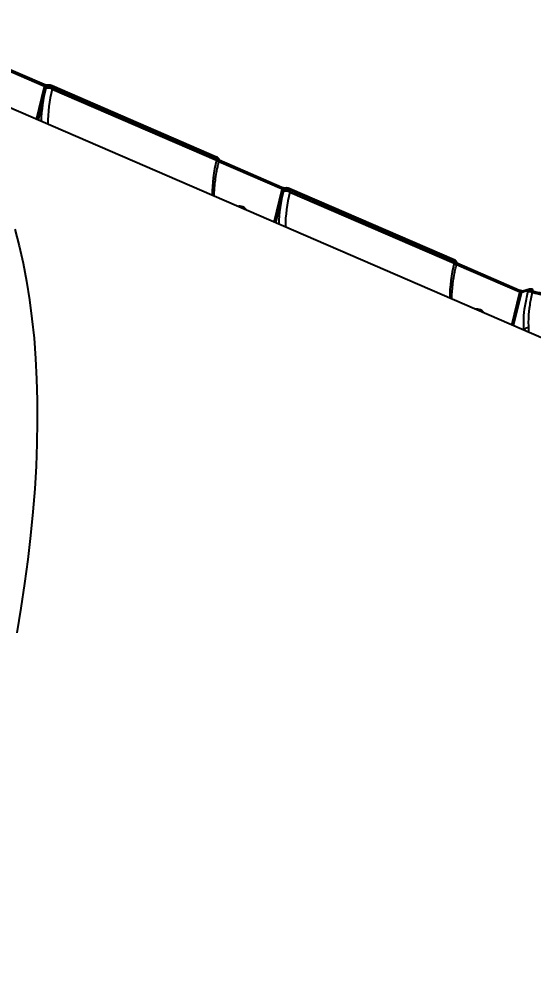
# Model space of a CAD drawing. Header units: millimetres. Extents: x -4153 to 4002, y -5023 to 3197.
# Drawn here: x -508.7 to -294.5, y -1706.7 to -1311 of the extents above; entities that cross this region are included whole.
import ezdxf

# ---------------------------------------------------------------- set-up
doc = ezdxf.new("R2010")
doc.units = ezdxf.units.MM
for name, color, linetype in [('DIKOM_ОБЪЕКТ', 7, 'Continuous'), ('DIKOM_РАЗМЕР_ЗОНА', 7, 'Continuous'), ('DIKOM_РАЗМЕР_ОБЪЕКТА', 7, 'Continuous')]:
    doc.layers.add(name, color=color, linetype=linetype)
doc.styles.add('style1', font='arialbd.ttf', dxfattribs={"width": 0.8})
doc.dimstyles.new('1-50', dxfattribs={"dimtxt": 300, "dimasz": 200, "dimexe": 100, "dimexo": 0, "dimgap": 100, "dimtad": 1, "dimtxsty": 'style1', "dimcen": 200, "dimclrd": 7, "dimclre": 7, "dimclrt": 7, "dimadec": 1, "dimazin": 2, "dimtfac": 1, "dimtmove": 0, "dimatfit": 2, "dimfxl": 0, "dimlwd": 25, "dimlwe": 18, "dimarcsym": 0})

# ---------------------------------------------------------------- blocks, each defined once
blk = doc.blocks.new('*D9')
at = {"layer": 'Defpoints', "color": 0, "transparency": 16777216}
for p in [(2370.19, 1747.32), (-2106.31, -2974.61), (1195.51, -2974.61)]:
    blk.add_point(p, dxfattribs=at)
at = {"layer": 'DIKOM_РАЗМЕР_ОБЪЕКТА', "color": 7, "lineweight": 18, "transparency": 16777216}
for p, q in [((2370.19, 1747.32), (-2206.31, 1747.32)), ((1195.51, -2974.61), (-2206.31, -2974.61))]:
    blk.add_line(p, q, dxfattribs=at)
at = {"layer": 'DIKOM_РАЗМЕР_ОБЪЕКТА', "color": 7, "lineweight": 25, "transparency": 16777216}
blk.add_line((-2106.31, 1547.32), (-2106.31, -2774.61), dxfattribs=at)
at = {"layer": 'DIKOM_РАЗМЕР_ОБЪЕКТА', "color": 7, "transparency": 16777216}
for points in [[(-2139.64, 1547.32), (-2072.98, 1547.32), (-2106.31, 1747.32)], [(-2139.64, -2774.61), (-2072.98, -2774.61), (-2106.31, -2974.61)]]:
    blk.add_solid(points, dxfattribs=at)
at = {"layer": 'DIKOM_РАЗМЕР_ОБЪЕКТА', "color": 7, "transparency": 16777216, "insert": (-2359.48, -612.26), "char_height": 300, "attachment_point": 5, "rotation": 90, "style": 'style1'}
blk.add_mtext('{\\fArial|b0|i0|c204|p34;4700}', dxfattribs=at)
blk = doc.blocks.new('*D10')
at = {"layer": 'Defpoints', "color": 0, "transparency": 16777216}
for p in [(4001.69, -909.96), (-3216.31, -1859.46), (4001.69, -4923)]:
    blk.add_point(p, dxfattribs=at)
at = {"layer": 'DIKOM_РАЗМЕР_ЗОНА', "color": 7, "lineweight": 18, "transparency": 16777216}
for p, q in [((4001.69, -909.96), (4001.69, -5023)), ((-3216.31, -1859.46), (-3216.31, -5023))]:
    blk.add_line(p, q, dxfattribs=at)
at = {"layer": 'DIKOM_РАЗМЕР_ЗОНА', "color": 7, "lineweight": 25, "transparency": 16777216}
blk.add_line((-3016.31, -4923), (3801.69, -4923), dxfattribs=at)
at = {"layer": 'DIKOM_РАЗМЕР_ЗОНА', "color": 7, "transparency": 16777216}
for points in [[(-3016.31, -4889.67), (-3016.31, -4956.33), (-3216.31, -4923)], [(3801.69, -4889.67), (3801.69, -4956.33), (4001.69, -4923)]]:
    blk.add_solid(points, dxfattribs=at)
at = {"layer": 'DIKOM_РАЗМЕР_ЗОНА', "color": 7, "transparency": 16777216, "insert": (392.69, -4669.83), "char_height": 300, "attachment_point": 5, "style": 'style1'}
blk.add_mtext('{\\fArial|b0|i0|c204|p34;7200}', dxfattribs=at)
blk = doc.blocks.new('*D11')
at = {"layer": 'Defpoints', "color": 0, "transparency": 16777216}
for p in [(2631.36, 3197.31), (-3702.81, -4429.79), (2071.05, -4429.79)]:
    blk.add_point(p, dxfattribs=at)
at = {"layer": 'DIKOM_РАЗМЕР_ЗОНА', "color": 7, "lineweight": 18, "transparency": 16777216}
for p, q in [((2631.36, 3197.31), (-3802.81, 3197.31)), ((2071.05, -4429.79), (-3802.81, -4429.79))]:
    blk.add_line(p, q, dxfattribs=at)
at = {"layer": 'DIKOM_РАЗМЕР_ЗОНА', "color": 7, "lineweight": 25, "transparency": 16777216}
blk.add_line((-3702.81, 2997.31), (-3702.81, -4229.79), dxfattribs=at)
at = {"layer": 'DIKOM_РАЗМЕР_ЗОНА', "color": 7, "transparency": 16777216}
for points in [[(-3736.14, 2997.31), (-3669.48, 2997.31), (-3702.81, 3197.31)], [(-3736.14, -4229.79), (-3669.48, -4229.79), (-3702.81, -4429.79)]]:
    blk.add_solid(points, dxfattribs=at)
at = {"layer": 'DIKOM_РАЗМЕР_ЗОНА', "color": 7, "transparency": 16777216, "insert": (-3955.98, -616.24), "char_height": 300, "attachment_point": 5, "rotation": 90, "style": 'style1'}
blk.add_mtext('{\\fArial|b0|i0|c204|p34;7600}', dxfattribs=at)
blk = doc.blocks.new('*D12')
at = {"layer": 'Defpoints', "color": 0, "transparency": 16777216}
for p in [(-1688.31, 690.56), (2486.69, 690.56), (-1688.31, -3442.2)]:
    blk.add_point(p, dxfattribs=at)
at = {"layer": 'DIKOM_РАЗМЕР_ОБЪЕКТА', "color": 7, "lineweight": 18, "transparency": 16777216}
for p, q in [((-1688.31, 690.56), (-1688.31, -3542.2)), ((2486.69, 690.56), (2486.69, -3542.2))]:
    blk.add_line(p, q, dxfattribs=at)
at = {"layer": 'DIKOM_РАЗМЕР_ОБЪЕКТА', "color": 7, "lineweight": 25, "transparency": 16777216}
blk.add_line((2286.69, -3442.2), (-1488.31, -3442.2), dxfattribs=at)
at = {"layer": 'DIKOM_РАЗМЕР_ОБЪЕКТА', "color": 7, "transparency": 16777216}
for points in [[(-1488.31, -3408.87), (-1488.31, -3475.54), (-1688.31, -3442.2)], [(2286.69, -3408.87), (2286.69, -3475.54), (2486.69, -3442.2)]]:
    blk.add_solid(points, dxfattribs=at)
at = {"layer": 'DIKOM_РАЗМЕР_ОБЪЕКТА', "color": 7, "transparency": 16777216, "insert": (399.19, -3189.03), "char_height": 300, "attachment_point": 5, "style": 'style1'}
blk.add_mtext('{\\fArial|b0|i0|c204|p34;4175}', dxfattribs=at)

msp = doc.modelspace()

# ---------------------------------------------------------------- linework, layer by layer
at = {"layer": 'DIKOM_ОБЪЕКТ', "color": 7, "linetype": 'Continuous'}
for p, q in [((-498.05, -1339.144), (-524.446, -1327.712)), ((-498.17, -1338.397), (-524.329, -1327.068)), ((-259.532, -1457.644), (-528.424, -1341.192)), ((-501.42, -1352.887), (-498.05, -1339.144)), ((-497.548, -1339.93), (-500.792, -1353.159)), ((-497.39, -1339.288), (-497.548, -1339.93)), ((-494.713, -1339.698), (-494.862, -1340.304)), ((-494.862, -1340.304), (-426.361, -1369.97)), ((-426.333, -1368.617), (-494.833, -1338.951)), ((-426.213, -1369.364), (-494.713, -1339.698)), ((-426.361, -1369.97), (-426.213, -1369.364)), ((-425.454, -1370.787), (-425.301, -1370.162)), ((-399.013, -1382.035), (-425.409, -1370.603)), ((-399.133, -1381.288), (-425.292, -1369.959)), ((-402.384, -1395.778), (-399.013, -1382.035)), ((-398.511, -1382.821), (-401.756, -1396.05)), ((-398.354, -1382.179), (-398.511, -1382.821)), ((-395.676, -1382.589), (-395.825, -1383.195)), ((-395.825, -1383.195), (-327.325, -1412.861)), ((-327.296, -1411.508), (-395.797, -1381.842)), ((-327.176, -1412.255), (-395.676, -1382.589)), ((-327.325, -1412.861), (-327.176, -1412.255)), ((-326.418, -1413.678), (-326.264, -1413.052)), ((-299.976, -1424.926), (-326.373, -1413.494)), ((-300.097, -1424.178), (-326.256, -1412.849)), ((-295.878, -1423.731), (-298.748, -1424.46)), ((-296.602, -1424.894), (-296.467, -1424.345)), ((-303.347, -1438.669), (-299.976, -1424.926)), ((-299.317, -1425.069), (-302.719, -1438.941)), ((-294.649, -1424.476), (-294.773, -1424.982)), ((-296.355, -1439.87), (-296.397, -1441.679)), ((-298.296, -1440.516), (-298.743, -1440.663)), ((-298.29, -1440.859), (-298.296, -1440.516))]:
    msp.add_line(p, q, dxfattribs=at)
at = {"layer": 'DIKOM_ОБЪЕКТ', "color": 7, "linetype": 'Continuous', "flags": 128}
for points in [[(-498.05, -1339.144), (-498.016, -1338.972), (-498.003, -1338.813), (-498.011, -1338.671), (-498.038, -1338.554), (-498.086, -1338.464), (-498.151, -1338.406), (-498.17, -1338.397)], [(-494.713, -1339.698), (-494.68, -1339.527), (-494.666, -1339.368), (-494.674, -1339.227), (-494.701, -1339.11), (-494.748, -1339.02), (-494.813, -1338.961), (-494.838, -1338.949)], [(-426.213, -1369.364), (-426.179, -1369.193), (-426.166, -1369.034), (-426.173, -1368.893), (-426.201, -1368.776), (-426.248, -1368.686), (-426.312, -1368.627), (-426.333, -1368.617)], [(-426.361, -1369.97), (-426.059, -1370.116), (-425.808, -1370.27), (-425.619, -1370.425), (-425.497, -1370.575), (-425.449, -1370.716), (-425.454, -1370.786)], [(-399.013, -1382.035), (-398.98, -1381.863), (-398.966, -1381.703), (-398.974, -1381.562), (-399.002, -1381.445), (-399.049, -1381.355), (-399.115, -1381.297), (-399.133, -1381.288)], [(-395.676, -1382.589), (-395.643, -1382.417), (-395.63, -1382.258), (-395.637, -1382.118), (-395.665, -1382), (-395.712, -1381.911), (-395.776, -1381.852), (-395.801, -1381.84)], [(-510.484, -1398.673), (-508.659, -1405.651), (-507.027, -1412.88), (-505.59, -1420.353), (-504.35, -1428.065), (-503.307, -1436.007), (-502.463, -1444.172), (-501.819, -1452.553), (-501.374, -1461.141), (-501.13, -1469.93), (-501.086, -1478.91), (-501.244, -1488.073), (-501.601, -1497.411), (-502.159, -1506.915), (-502.917, -1516.576), (-503.873, -1526.386), (-505.027, -1536.334), (-506.379, -1546.413), (-507.926, -1556.612), (-509.668, -1566.921)], [(-327.176, -1412.255), (-327.143, -1412.084), (-327.129, -1411.925), (-327.137, -1411.784), (-327.164, -1411.667), (-327.211, -1411.577), (-327.276, -1411.518), (-327.296, -1411.508)], [(-327.325, -1412.861), (-327.022, -1413.007), (-326.772, -1413.16), (-326.582, -1413.316), (-326.461, -1413.466), (-326.412, -1413.607), (-326.418, -1413.677)], [(-299.976, -1424.926), (-299.943, -1424.753), (-299.93, -1424.594), (-299.937, -1424.453), (-299.965, -1424.336), (-300.013, -1424.246), (-300.078, -1424.188), (-300.097, -1424.178)], [(-294.475, -1423.831), (-294.475, -1423.83), (-294.474, -1423.825)]]:
    msp.add_lwpolyline(points, dxfattribs=at)
at = {"layer": 'DIKOM_ОБЪЕКТ', "color": 7, "linetype": 'Continuous'}
for centre, radius, start, end in [((-434.306, -1355.938), 65.236, 165.79552, 178.04915), ((-496.806, -1344.429), 4.56, 64.76778, 99.36662), ((-496.586, -1339.468), 0.824, 107.259, 167.34093), ((-437.722, -1355.045), 59.01, 165.53434, 179.87636), ((-369.223, -1384.711), 59.009, 165.53414, 179.87655), ((-335.287, -1398.826), 65.219, 165.79388, 178.0508), ((-397.769, -1387.318), 4.558, 64.75939, 99.37501), ((-397.549, -1382.359), 0.825, 107.26339, 167.34776), ((-338.687, -1397.935), 59.009, 165.53414, 179.87655), ((-416.809, -1392.316), 3.226, 64.63573, 104.19831), ((-417.541, -1393.841), 4.918, 36.28707, 64.53752), ((-270.184, -1427.602), 59.012, 165.53453, 179.87617), ((-264.28, -1556.956), 136.461, 103.64316, 104.87778), ((-295.659, -1424.53), 0.829, 105.85877, 167.11519), ((-353.317, -1408.303), 60.856, 344.58809, 345.21723), ((-298.514, -1425.249), 0.823, 106.55668, 167.3852), ((-295.862, -1428.569), 3.748, 73.11063, 101.38068), ((-317.797, -1435.457), 3.464, 66.04114, 102.77923), ((-318.503, -1436.731), 4.917, 36.28601, 64.54583), ((-296.599, -1442.374), 2.516, 84.43076, 132.3969)]:
    msp.add_arc(centre, radius, start, end, dxfattribs=at)
for points, knots in [([(-496.814, -1338.677), (-496.813, -1338.677), (-496.802, -1338.673), (-496.841, -1338.682), (-496.926, -1338.684), (-497.104, -1338.676), (-497.365, -1338.64), (-497.689, -1338.567), (-497.981, -1338.477), (-498.118, -1338.416), (-498.163, -1338.396)], [0, 0, 0, 0, 0.0058864, 0.0950089, 0.2005774, 0.3369435, 0.5007053, 0.6918963, 0.8977525, 1, 1, 1, 1]), ([(-497.39, -1339.288), (-497.423, -1339.29), (-497.487, -1339.293), (-497.632, -1339.273), (-497.793, -1339.236), (-497.938, -1339.19), (-498.018, -1339.157), (-498.05, -1339.144)], [0, 0, 0, 0, 0.2153459, 0.4305371, 0.645347, 0.8596334, 1, 1, 1, 1]), ([(-494.713, -1339.698), (-494.839, -1339.647), (-495.158, -1339.518), (-495.745, -1339.354), (-496.396, -1339.241), (-496.989, -1339.209), (-497.257, -1339.261), (-497.39, -1339.288)], [0, 0, 0, 0, 0.1407421, 0.355466, 0.5702524, 0.7851224, 1, 1, 1, 1]), ([(-495.707, -1338.697), (-495.793, -1338.678), (-496.104, -1338.611), (-496.473, -1338.583), (-496.745, -1338.681), (-496.823, -1338.71)], [0, 0, 0, 0, 0.213679, 0.7746645, 1, 1, 1, 1]), ([(-494.84, -1338.954), (-495.003, -1338.887), (-495.28, -1338.771), (-495.582, -1338.719), (-495.707, -1338.697)], [0, 0, 0, 0, 0.5856137, 1, 1, 1, 1]), ([(-425.302, -1370.164), (-425.302, -1370.163), (-425.242, -1370.034), (-425.266, -1369.755), (-425.366, -1369.409), (-425.559, -1369.125), (-425.848, -1368.867), (-426.113, -1368.708), (-426.312, -1368.628), (-426.336, -1368.619)], [0, 0, 0, 0, 0.0015972, 0.2008837, 0.3621713, 0.518964, 0.6987966, 0.9624079, 1, 1, 1, 1]), ([(-427.361, -1384.961), (-427.362, -1384.871), (-427.37, -1383.897), (-427.275, -1381.922), (-427.002, -1378.984), (-426.547, -1375.907), (-426.017, -1373.159), (-425.607, -1371.432), (-425.454, -1370.787)], [0, 0, 0, 0, 0.0214348, 0.2333906, 0.445892, 0.6589788, 0.8725563, 1, 1, 1, 1]), ([(-425.321, -1370.156), (-425.311, -1370.142), (-425.259, -1370.068), (-425.384, -1369.878), (-425.687, -1369.616), (-426.038, -1369.448), (-426.213, -1369.364)], [0, 0, 0, 0, 0.0719624, 0.3813307, 0.6906179, 1, 1, 1, 1]), ([(-397.777, -1381.568), (-397.776, -1381.568), (-397.767, -1381.563), (-397.804, -1381.573), (-397.89, -1381.575), (-398.067, -1381.567), (-398.328, -1381.531), (-398.652, -1381.458), (-398.944, -1381.368), (-399.081, -1381.307), (-399.127, -1381.287)], [0, 0, 0, 0, 0.0058348, 0.0949723, 0.2005177, 0.3369173, 0.5006726, 0.6918885, 0.8977291, 1, 1, 1, 1]), ([(-398.354, -1382.179), (-398.386, -1382.18), (-398.45, -1382.184), (-398.595, -1382.163), (-398.756, -1382.127), (-398.902, -1382.08), (-398.981, -1382.048), (-399.013, -1382.035)], [0, 0, 0, 0, 0.2155406, 0.4304865, 0.6452502, 0.8596293, 1, 1, 1, 1]), ([(-395.676, -1382.589), (-395.803, -1382.538), (-396.121, -1382.409), (-396.708, -1382.244), (-397.36, -1382.132), (-397.952, -1382.099), (-398.22, -1382.152), (-398.354, -1382.179)], [0, 0, 0, 0, 0.1407564, 0.3554725, 0.5703177, 0.7851268, 1, 1, 1, 1]), ([(-396.671, -1381.588), (-396.756, -1381.569), (-397.067, -1381.501), (-397.436, -1381.474), (-397.708, -1381.572), (-397.786, -1381.6)], [0, 0, 0, 0, 0.2135509, 0.7746219, 1, 1, 1, 1]), ([(-395.803, -1381.845), (-395.966, -1381.777), (-396.244, -1381.662), (-396.546, -1381.61), (-396.671, -1381.588)], [0, 0, 0, 0, 0.585467, 1, 1, 1, 1]), ([(-326.266, -1413.055), (-326.265, -1413.054), (-326.205, -1412.924), (-326.229, -1412.645), (-326.33, -1412.299), (-326.522, -1412.015), (-326.811, -1411.758), (-327.077, -1411.599), (-327.275, -1411.519), (-327.3, -1411.509)], [0, 0, 0, 0, 0.0015972, 0.2008781, 0.3621669, 0.5189606, 0.6987945, 0.9624076, 1, 1, 1, 1]), ([(-326.284, -1413.047), (-326.274, -1413.033), (-326.222, -1412.958), (-326.348, -1412.769), (-326.651, -1412.507), (-327.001, -1412.339), (-327.176, -1412.255)], [0, 0, 0, 0, 0.0719934, 0.3813257, 0.6906154, 1, 1, 1, 1]), ([(-328.324, -1427.852), (-328.325, -1427.762), (-328.334, -1426.788), (-328.238, -1424.812), (-327.965, -1421.875), (-327.51, -1418.798), (-326.981, -1416.05), (-326.571, -1414.323), (-326.418, -1413.678)], [0, 0, 0, 0, 0.0214372, 0.233391, 0.4458945, 0.6589815, 0.8725592, 1, 1, 1, 1]), ([(-298.74, -1424.458), (-298.74, -1424.458), (-298.73, -1424.455), (-298.767, -1424.463), (-298.853, -1424.466), (-299.031, -1424.457), (-299.291, -1424.422), (-299.616, -1424.349), (-299.907, -1424.258), (-300.045, -1424.198), (-300.09, -1424.178)], [0, 0, 0, 0, 0.00586, 0.0949591, 0.2005932, 0.3369655, 0.500597, 0.6918076, 0.8976892, 1, 1, 1, 1]), ([(-294.649, -1424.476), (-294.707, -1424.462), (-294.981, -1424.392), (-295.475, -1424.306), (-296.067, -1424.27), (-296.334, -1424.32), (-296.467, -1424.345)], [0, 0, 0, 0, 0.0806236, 0.3870875, 0.6935762, 1, 1, 1, 1]), ([(-294.475, -1423.829), (-294.652, -1423.787), (-295.048, -1423.693), (-295.51, -1423.649), (-295.79, -1423.729), (-295.88, -1423.755)], [0, 0, 0, 0, 0.3536403, 0.7918104, 1, 1, 1, 1]), ([(-299.317, -1425.069), (-299.349, -1425.071), (-299.414, -1425.075), (-299.559, -1425.054), (-299.719, -1425.017), (-299.865, -1424.971), (-299.945, -1424.939), (-299.976, -1424.926)], [0, 0, 0, 0, 0.2155483, 0.4307534, 0.645324, 0.8596243, 1, 1, 1, 1]), ([(-298.296, -1440.516), (-298.334, -1439.029), (-298.412, -1435.967), (-297.867, -1430.686), (-297.028, -1426.843), (-296.602, -1424.894)], [0, 0, 0, 0, 0.3175105, 0.6539195, 1, 1, 1, 1]), ([(-294.773, -1424.982), (-295.169, -1426.789), (-295.973, -1430.456), (-296.411, -1435.006), (-296.454, -1438.09), (-296.377, -1439.473), (-296.355, -1439.87)], [0, 0, 0, 0, 0.3362295, 0.6822332, 0.9087862, 1, 1, 1, 1]), ([(-294.773, -1424.982), (-293.166, -1425.389), (-289.935, -1426.206), (-284.945, -1427.265), (-279.831, -1428.201), (-276.446, -1428.661), (-274.744, -1428.893)], [0, 0, 0, 0, 0.237382, 0.4771561, 0.7370131, 1, 1, 1, 1]), ([(-274.744, -1428.893), (-277.289, -1428.43), (-281.147, -1427.729), (-286.524, -1426.537), (-290.605, -1425.559), (-293.314, -1424.834), (-294.649, -1424.476)], [0, 0, 0, 0, 0.3951641, 0.5986715, 0.8021765, 1, 1, 1, 1])]:
    msp.add_open_spline(points, degree=3, knots=knots, dxfattribs=at)

# ---------------------------------------------------------------- dimensions: what is measured, and where the dimension line sits
at = {"layer": 'DIKOM_РАЗМЕР_ЗОНА'}
dim = msp.add_linear_dim(base=(-3702.81, -4429.789), p1=(2631.356, 3197.305), p2=(2071.052, -4429.789), angle=90, text='{\\fArial|b0|i0|c204|p34;7600}', dimstyle='1-50', dxfattribs=at)
dim.commit()
dim.dimension.update_dxf_attribs({"geometry": '*D11', "text_midpoint": (-3702.81, -616.242), "dimtype": 160})
dim = msp.add_linear_dim(base=(4001.69, -4923), p1=(-3216.31, -1859.463), p2=(4001.69, -909.963), text='{\\fArial|b0|i0|c204|p34;7200}', dimstyle='1-50', dxfattribs=at)
dim.commit()
dim.dimension.update_dxf_attribs({"geometry": '*D10', "text_midpoint": (392.69, -4923), "dimtype": 160})
at = {"layer": 'DIKOM_РАЗМЕР_ОБЪЕКТА'}
dim = msp.add_linear_dim(base=(-2106.31, -2974.611), p1=(2370.191, 1747.316), p2=(1195.51, -2974.611), angle=90, text='{\\fArial|b0|i0|c204|p34;4700}', dimstyle='1-50', dxfattribs=at)
dim.commit()
dim.dimension.update_dxf_attribs({"geometry": '*D9', "text_midpoint": (-2106.31, -612.262), "dimtype": 160})
dim = msp.add_linear_dim(base=(-1688.31, -3442.202), p1=(2486.69, 690.555), p2=(-1688.31, 690.555), text='{\\fArial|b0|i0|c204|p34;<>}', dimstyle='1-50', dxfattribs=at)
dim.commit()
dim.dimension.update_dxf_attribs({"geometry": '*D12', "text_midpoint": (399.19, -3442.202), "dimtype": 160})

doc.saveas('drawing.dxf')
